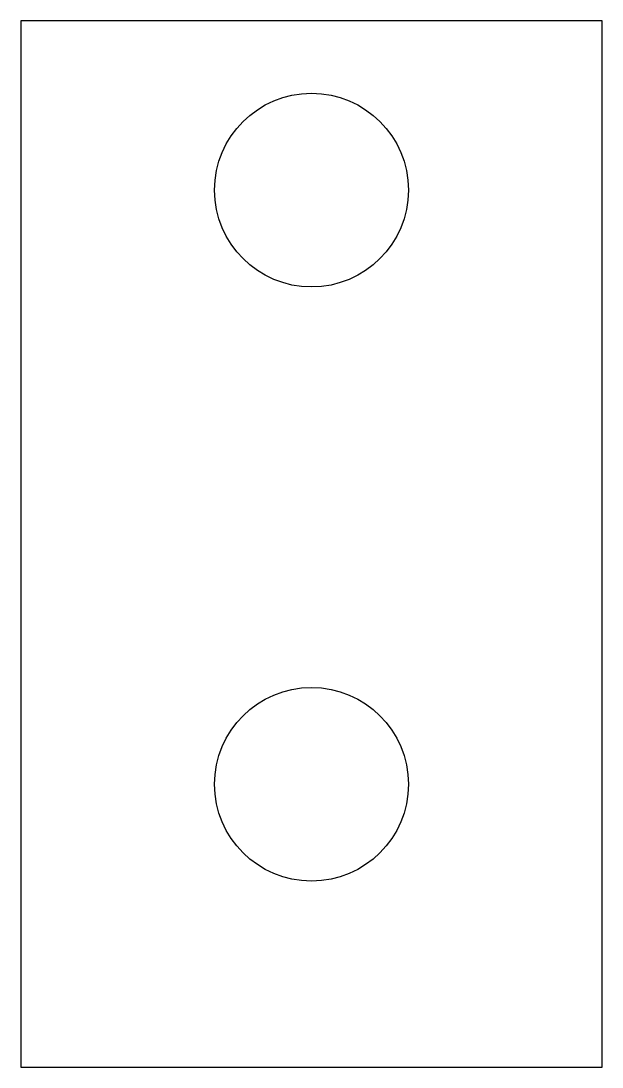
# Model space of a CAD drawing. Header units: millimetres. Extents: x -15 to 0, y 0 to 27.
import ezdxf

# ---------------------------------------------------------------- set-up
doc = ezdxf.new("R2010")
doc.units = ezdxf.units.MM

msp = doc.modelspace()

# ---------------------------------------------------------------- linework, layer by layer
msp.add_lwpolyline([(0, 27), (-15, 27), (-15, 0), (0, 0)], close=True)
for centre in [(-7.5, 22.633), (-7.5, 7.299)]:
    msp.add_circle(centre, 2.5)

doc.saveas('drawing.dxf')
